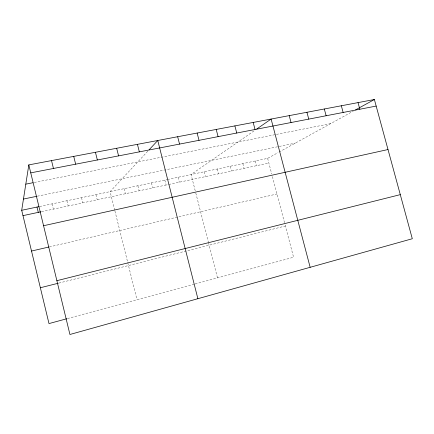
<?xml version="1.0" encoding="UTF-8"?>
<svg xmlns="http://www.w3.org/2000/svg" width="434" height="434" viewBox="0 0 434 434"><rect width="100%" height="100%" fill="white"/><g stroke="black" fill="none" stroke-linecap="round" stroke-linejoin="round"><path stroke-width="0.33" stroke-dasharray="2.17 1.63" d="M147.766 151.227L110.111 191.627L114.771 210.376M254.02 130.9L191.069 174.533L195.62 192.343M167.491 179.513L267.637 158.367L278.026 152.638M279.133 152.03L353.211 111.185M67.482 318.567L194.546 284.107M195.17 283.934L293.563 257.248L284.688 223.385M58.878 283.082L285.371 226M49.405 246.892L276.973 193.971M41.555 211.667L168.088 184.602M168.745 184.461L268.863 163.043M39.619 206.508L166.83 179.649M37.308 196.195L295.272 143.133M34.281 182.464L275.791 134.524M276.442 134.394L330.632 123.636M267.637 158.367L271.733 173.996M272.411 176.573L284.514 222.734M255.322 160.971L256.548 165.674M242.834 163.607L244.065 168.349M230.166 166.282L231.403 171.056M217.32 168.994L218.562 173.801M204.289 171.745L205.532 176.589M195.788 192.989L208.293 241.933M208.461 242.59L217.483 277.885M178.054 177.284L179.307 182.199M164.849 180.067L166.108 185.025M151.461 182.893L152.719 187.889M137.876 185.763L139.14 190.792M124.097 188.671L125.361 193.738M114.934 211.027L136.981 299.715M95.919 194.622L97.194 199.765M81.516 197.66L82.796 202.846M66.901 200.747L68.181 205.971M52.064 203.882L53.344 209.145"/><path stroke-width="0.65" d="M66.831 318.74L48.993 323.58L21.7 210.289L28.818 164.893L374.385 99.516L412.3 238.738L69.928 334.484L28.818 164.893M149.095 149.806L157.77 140.497L197.882 298.7M256.771 128.996L271.114 119.052L310.158 267.301M355.533 109.905L374.385 99.516M40.362 287.747L58.221 283.245M56.887 280.679L400.289 194.638M31.519 251.047L48.754 247.044M43.563 225.729L388.007 149.535M22.991 215.638L40.899 211.808M21.7 210.289L38.962 206.649M23.463 199.043L36.651 196.331M25.796 184.152L32.979 182.725M30.749 172.862L376.169 106.075M358.023 102.608L359.819 109.238M341.336 105.766L343.137 112.46M324.312 108.988L326.124 115.753M306.941 112.276L308.758 119.106M289.212 115.628L291.04 122.534M253.185 122.442L255.035 129.495M234.886 125.903L236.742 133.032M216.213 129.44L218.074 136.645M197.139 133.048L199.011 140.328M177.663 136.732L179.546 144.093M137.442 144.343L139.341 151.867M116.67 148.271L118.574 155.882M95.442 152.291L97.352 159.989M73.731 156.397L75.646 164.182M51.527 160.596L53.453 168.473M36.998 207.061L38.284 212.367"/></g></svg>
